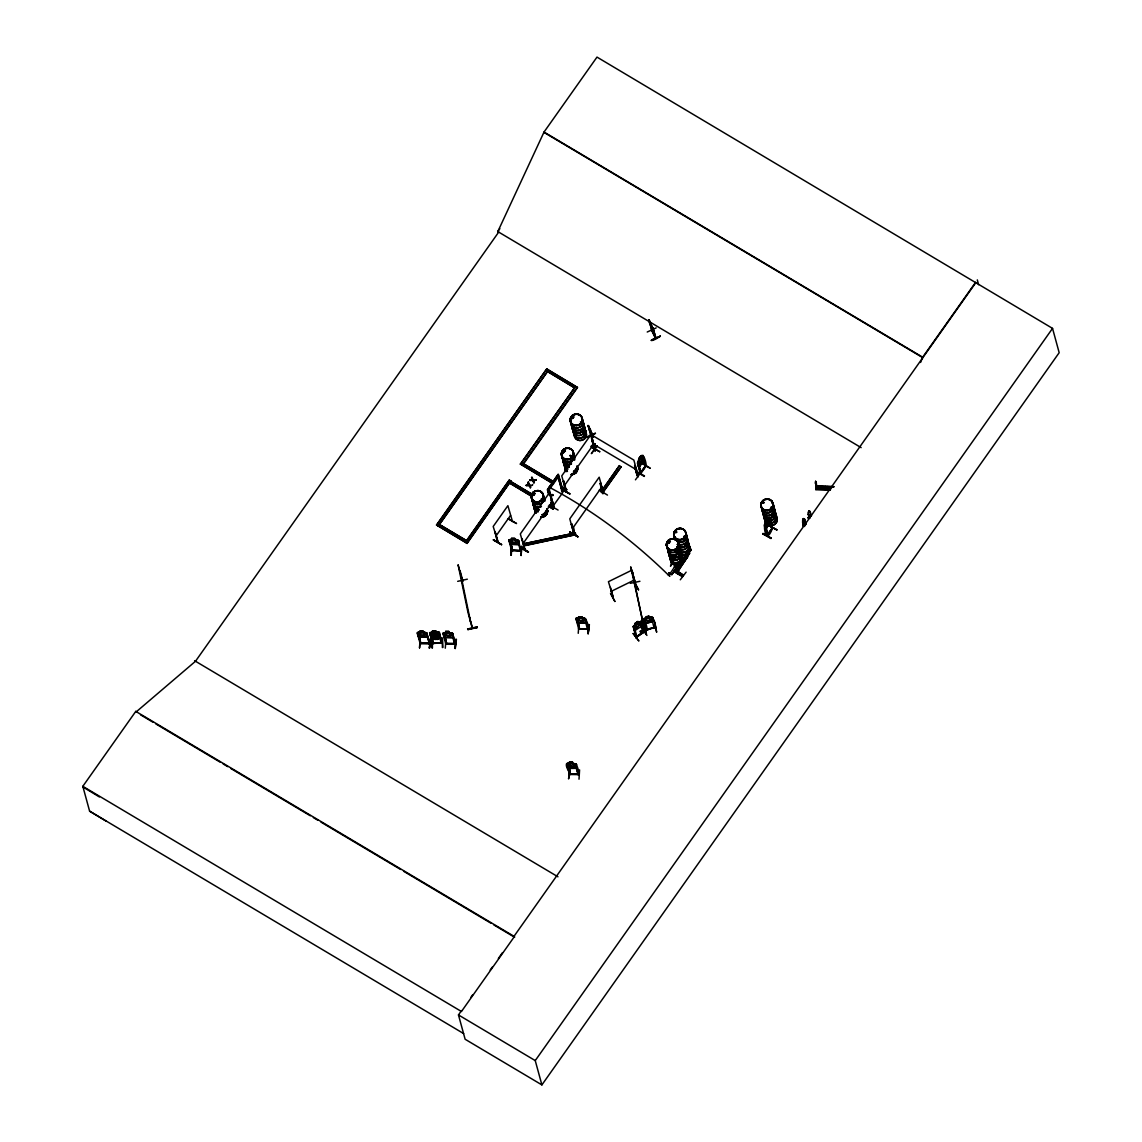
<?xml version="1.0" encoding="UTF-8"?>
<svg xmlns="http://www.w3.org/2000/svg" width="1142" height="1142" viewBox="0 0 1142 1142"><rect width="100%" height="100%" fill="white"/><g stroke="black" fill="none" stroke-linecap="round" stroke-linejoin="round"><path stroke-width="1.5" d="M462.853 580.65L462.239 579.936M462.581 579.865L462.796 580.736M472.003 627.372C474.116 631.34 468.948 617.665 469.762 617.465M472.631 627.957L471.917 627.015M642.346 619.549L645.201 630.17L644.945 628.842M815.574 482.11L815.574 482.923M815.888 487.12L815.873 488.119M816.002 487.077L831.933 487.548M829.991 489.947L815.816 489.604L815.902 488.548L830.063 488.976M677.206 566.746L678.933 574.055L677.506 566.104L688.783 550.601L689.568 553.513M678.933 568.616L678.848 569.929L689.625 553.442M650.026 323.543L652.596 328.753L649.284 320.36L652.353 330.909L651.497 329.781M651.968 330.795L655.465 338.218M804.039 523.707L804.482 523.921M809.335 516.056L809.307 515.37C808.936 516.755 810.306 516.341 809.492 515.927M815.959 486.92L816.816 487.02M418.286 633.767L417.43 633.425L420.941 643.574L418.315 633.453M419.428 637.122L418.001 635.794L419.428 637.122L426.98 637.25L419.428 637.022M419.885 631.169L423.111 631.155L425.067 632.839L425.68 635.066L421.327 635.894L419.457 634.881L418.843 632.654L420.342 632.297L419.899 631.069L423.111 631.155L423.339 632.497L426.765 632.982L429.763 643.745L419.985 643.517L421.07 643.174M419.614 647.885L420.27 638.506L419.471 647.857M420.156 643.517L420.77 642.76M425.623 632.525L418.143 632.297L420.342 632.397M426.137 633.682L427.022 633.71L426.137 633.682L429.549 643.845L426.68 632.882M426.765 632.982L425.595 632.454M427.65 636.18L426.894 637.307M428.678 643.717L429.692 643.074M430.648 638.992L429.421 648.185L430.677 639.02M429.421 648.185L430.149 638.821M448.877 631.497L445.651 631.497L448.877 631.497L449.206 632.796L452.546 633.21L455.501 644.131L445.751 643.845L442.882 633.025L445.98 632.697M443.767 636.237L445.252 637.422L452.746 637.579L453.303 636.408M444.052 634.11L443.182 633.753L446.708 643.917L444.067 633.781M445.194 637.464L452.746 637.679L453.417 636.422M445.994 639.02L445.28 648.199M446.508 643.574L446.708 643.831M449.206 632.796L450.833 633.182L451.433 635.409L450.091 636.322L445.223 635.223L444.609 632.996L446.108 632.639M451.404 632.754L443.895 632.639M451.904 634.024L452.789 634.038L451.904 634.024L454.63 644.159L454.359 643.389M454.644 644.117L454.502 643.36M455.13 648.313L455.829 639.135L455.315 648.499M455.187 648.513L456.429 639.363M514.771 538.453L511.545 538.467L514.771 538.453L515.085 539.752L518.425 540.18C521.294 554.555 524.763 550.587 511.716 550.772L508.775 539.88L511.873 539.566L510.503 539.952L511.102 542.193L515.984 543.278L517.326 542.364L516.712 540.137L514.657 538.596M509.646 543.207L511.145 544.391M509.932 541.065L509.075 540.723L512.701 550.801L511.53 550.087M510.76 555.155L511.473 545.976M511.83 545.99L511.273 555.198M517.797 540.98L518.682 541.008L517.797 540.98L520.524 551.115M519.31 543.378L518.539 544.606C521.708 539.367 513.714 538.581 509.789 539.595M520.524 551.072L520.466 550.258M521.066 555.483L521.751 546.104L521.152 555.455M578.637 628.343L579.636 629.114L576.11 619.035L576.995 619.064L579.708 629.156L578.837 629.185L575.811 618.207L584.319 618.036L582.02 618.107L581.706 616.808M566.632 763.741L567.702 763.299L566.632 763.741C564.605 766.553 572.784 777.102 569.401 773.848M578.109 622.747L576.696 621.419L578.18 622.704L585.66 622.961L586.331 621.805M581.806 616.78L578.58 616.78L581.792 616.88L582.12 618.079L583.748 618.464L584.361 620.691L583.02 621.605L578.152 620.506L577.538 618.279L579.037 617.922M567.503 766.953L569.002 768.138M567.817 764.512L566.903 764.797L567.817 764.512L570.557 774.547M578.223 633.31L578.951 624.132M572.627 762.214L569.401 762.228L572.613 762.314L572.841 763.555L574.569 763.898L575.183 766.125L573.841 767.039L568.959 765.939L568.359 763.712L569.858 763.356M569.772 769.565L568.588 778.93L569.73 769.737M569.73 763.413L569.401 762.114M569.701 774.105L566.632 763.641M584.832 619.292L585.718 619.321L584.832 619.292L587.559 629.442C590.628 630.712 586.174 617.679 584.29 618.079M585.66 622.961L578.123 622.647M575.625 765.054L576.539 764.769L575.625 765.054C578.708 780.757 581.278 776.018 576.182 763.941M576.496 768.309C556.968 768.951 581.364 766.539 576.396 768.366M587.559 629.442L587.502 628.571L588.144 629.114M587.559 629.399L588.473 629.056M589.343 624.617L588.116 633.796L589.358 624.645M579.579 769.865L579.008 779.215M830.063 489.033L815.688 488.847L830.034 489.361M833.76 486.749L815.916 486.021L833.788 486.606M815.802 488.947L815.93 485.793M817.229 486.492L817.072 488.533L815.488 483.252L816.93 488.533L816.202 482.052M817.729 485.835L817.486 488.904M828.707 489.647L828.949 486.592M830.748 486.649L830.505 489.704L815.716 488.605M803.54 523.693L803.511 524.578M635.966 637.222L644.117 631.555M636.194 637.079L643.06 632.026M636.765 636.251L637.022 636.979L634.124 626.944C634.41 637.207 639.663 646.543 633.139 626.644L640.976 621.219L644.102 632.111L636.365 637.393M643.931 631.312L643.317 632.525L640.548 622.49L641.276 621.99L644.216 631.911M644.031 631.654L636.294 637.079M594.454 450.176L595.282 450.605L591.999 440.741L592.769 440.198L591.999 440.741M594.597 450.548L594.539 449.505L595.553 450.333L594.939 450.719L590.457 434.274L633.853 460.083L638.107 475.586M595.553 450.391L588.901 426.48M595.339 449.563L594.982 450.619M634.724 465.565C635.48 472.374 641.319 487.163 635.28 466.264L634.724 465.565L635.28 466.264M638.121 475.415L637.022 475.158L638.121 475.672M815.616 481.581L815.459 483.123M638.421 466.25L639.449 466.621L643.631 460.569L643.76 458.527M765.012 528.361L766.039 528.717L770.222 522.665L770.35 520.624M553.627 507.419L553.456 508.732L554.084 507.947L549.73 492.316L520.324 533.928L524.706 549.502M566.032 491.131L563.577 480.939L566.175 491.503M640.89 472.36C642.775 475.486 636.665 461.682 638.549 463.238M645.715 466.678L642.632 456.814C649.912 485.093 644.63 438.1 637.536 463.038L640.662 473.759L646.144 465.965M767.453 535.741L764.198 525.077L769.48 517.426L772.377 527.932M767.795 534.684C762.485 506.22 763.341 553.427 772.649 527.718M802.683 519.838L802.598 522.679M808.079 514.343L809.007 510.874M807.965 514.271L809.649 517.811L810.849 516.056L810.163 511.316M528.432 551.957L520.238 547.246M562.82 490.318L569.915 493.929L561.75 489.147M577.881 536.669L569.715 531.887L577.866 536.726M577.895 536.897L569.73 532.115M636.38 471.318L644.516 475.928M676.878 567.103L677.948 567.174L677.163 567.945M762.728 533.814L771.107 538.039M770.921 538.539L762.728 533.785M682.573 576.296L674.422 571.243M512.472 521.451L507.89 505.692L493.187 526.491L497.941 541.679M497.998 542.007L495.328 532.215M678.205 573.427L679.49 573.412M541.094 499.254L541.765 498.54L541.936 499.382M562.692 451.618L563.962 450.79M571.842 417.33L572.456 418.186M573.398 417.886L572.984 416.887L571.714 417.158M571.871 456.786L571.714 455.915M571.914 456.158L571.371 456.843L572.213 456.443M580.436 421.912L580.935 422.055M582.977 429.706L582.977 430.42M668.056 542.022L669.012 542.835L668.741 541.579M669.583 542.093L669.355 542.978M675.222 531.644L675.764 532.772M675.407 531.63L676.335 532.358M676.549 531.373L675.55 532.186M677.192 547.361L676.935 546.618M684.558 536.783L683.658 536.426M683.773 536.554L684.586 536.455M764.155 502.409L762.799 501.838L762.356 503.037M771.478 507.833L771.007 507.048L771.692 507.648M826.608 488.49L825.58 488.048L826.365 487.277M826.994 488.162L826.337 487.206M815.502 481.382L816.016 482.095L815.645 481.21M678.02 566.689L676.435 567.503L677.449 567.888M679.433 569.173L678.062 565.975L679.062 568.959M552.171 494.415L551.629 495.157M553.185 495.228L552.971 495.414M641.347 626.273L641.847 624.431L641.419 626.259L635.152 630.47L633.981 629.984M809.849 516.284L809.221 516.17M644.488 629.014L644.63 629.727M691.124 550.001L683.844 560.308L684.815 556.539L688.183 551.757L690.796 548.817L691.138 550.101M815.816 489.604L815.902 488.533M803.411 518.739L802.755 522.779M802.997 522.679C804.054 528.903 806.423 522.022 804.839 519.753M805.41 523.764L804.625 518.953M810.849 516.056L810.278 512.059M644.302 619.706L643.488 620.206L644.302 619.706C649.869 632.026 645.544 634.424 643.103 619.092L651.482 616.823C658.263 623.004 654.908 638.364 652.011 618.036L652.953 618.15L652.011 618.036M655.594 627.558L645.958 629.599M612.84 597.666L613.225 597.123M635.837 585.974L632.011 570.115L608.429 581.692L613.254 597.437M562.164 491.717L562.963 490.946L558.124 474.373L547.346 489.618L548.688 494.529M804.839 522.893L802.783 525.877L803.426 524.949M804.696 522.95L806.095 523.407L804.453 522.736M808.222 518.183L810.149 515.256M501.609 544.691L493.344 540.066M524.235 548.931L525.077 548.517M525.006 548.545L524.264 549.473L525.149 548.774M553.213 508.447L553.97 507.262L549.488 504.593M566.461 490.603L565.975 491.174M574.554 533.414C573.213 535.527 575.725 528.446 572.042 525.434M603.019 492.288L602.919 493.644L603.547 492.844L602.533 493.116L603.19 492.687L600.521 482.952L602.633 493.472M603.39 492.53L599.193 477.213L569.787 518.839L574.069 534.556L571.614 523.864L574.283 533.6M645.444 466.536L640.277 473.231L645.687 465.479M640.348 473.502L637.536 463.038L641.047 457.985M646.072 466.036L645.173 466.15M767.824 535.113L764.869 525.177M772.049 528.646L772.335 527.504M772.278 527.59L771.806 528.646L772.72 528.018M771.878 528.603L769.722 518.211L772.677 528.146M772.549 527.861L767.024 535.612M802.869 519.681L803.254 518.953M808.408 511.744L808.208 512.53M653.381 620.263L652.739 621.619L653.51 620.334L652.51 617.08M106.006 821.055L89.604 811.148L82.824 786.324L135.77 711.38L135.955 712.094L195.51 661.247L498.697 232.097L497.812 231.569L544.035 132.044L596.995 57.1L1052.539 328.382L1059.176 352.692L541.893 1084.9L465.122 1039.249L458.47 1014.938L461.539 1010.584M920.566 362.471L922.679 357.218L544.035 132.044M651.525 329.981L655.651 338.346L652.753 327.825M602.562 492.901L603.119 493.53L600.035 483.666M572.37 416.987L572.142 417.972M532.971 493.787L533.814 494.672M563.092 451.49L564.091 451.276M564.105 451.818L563.991 451.004M564.134 451.947L563.42 452.046M675.179 531.672L676.15 531.03M520.238 547.018L528.489 551.957L520.309 547.161M528.189 552.357L520.038 547.546M636.137 471.675L644.316 476.442M808.251 518.154C807.679 515.627 811.22 520.538 808.222 517.454M430.263 634.881L431.019 633.582L438.499 633.196L439.927 634.438M674.165 571.856L682.345 576.639M674.394 571.528L682.531 576.125M433.575 643.517L430.834 633.425L429.949 633.781L430.834 633.425M442.04 642.832L439.213 632.24M681.603 560.993C684.272 551.386 681.274 569.829 681.588 560.879M646.272 629.956L646.872 629.085M654.58 627.401L654.751 627.643M646.158 629.927L655.551 627.201M455.301 643.76L445.922 643.86M521.109 550.787L511.602 550.03M570.429 774.247L570.358 773.848M579.065 774.533L578.28 774.519M508.247 518.953L516.555 523.55L508.404 518.739M497.398 542.036L495.043 532.058M638.878 458.841C640.876 454.259 640.248 458.37 641.932 456.7L641.918 461.182L639.106 463.923L638.878 458.841L640.705 456.443M641.033 457.642L642.975 455.373L643.703 458.599M639.991 462.624L641.661 460.226M643.631 460.569L639.449 466.621M767.253 518.368C762.471 526.933 769.394 509.932 768.837 524.478M765.968 522.151L764.655 523.821M767.624 519.753L768.794 517.811M765.982 522.508L767.638 520.095M766.596 524.735L768.252 522.322M766.039 528.717L770.222 522.665M802.783 525.149L804.396 526.448L802.783 525.149L804.525 526.162L806.052 523.95M808.879 516.255L809.435 515.456M809.721 518.325L808.365 517.255M522.436 539.124L521.651 539.666M554.056 507.862L553.513 508.647L551.058 498.055L553.684 507.348M563.862 481.11L563.092 481.653M595.367 450.662L592.07 440.184M549.83 505.392L558.081 510.046M591.57 446.922L599.736 451.704M596.852 445.808L591.356 453.645L597.28 446.079M595.11 449.32L594.482 450.062L595.41 450.248M599.707 451.732L591.328 447.221M571.899 524.035L571.128 524.578M600.321 483.837L600.521 482.952M603.404 492.63L602.933 493.201M607.473 495.086L599.25 490.089M645.673 466.65L643.403 456.272M635.452 479.826L645.73 465.836M650.069 468.234L641.875 463.195L650.083 468.12M772.22 528.432L770.008 518.382M768.566 525.406L776.96 529.902L768.48 525.306M771.764 528.475L766.882 535.341M776.931 529.917L768.438 525.349M674.322 566.732L675.907 564.933L674.708 567.417M670.026 573.727L675.907 564.933M674.479 567.146L675.679 564.805M677.477 566.475L671.582 574.654L677.577 566.875L677.377 567.945M671.924 574.697L677.02 566.546L678.89 573.941M677.634 566.446L686.856 553.499L677.963 566.675M678.848 569.887L687.741 556.739L678.391 569.373L678.905 569.929L678.434 565.547M680.289 579.779L686.114 572.156M499.868 228.657L497.741 231.669L498.626 232.197M467.092 543.421L465.422 542.179L467.092 543.421L510.902 480.982L509.318 480.04L465.308 542.336L436.515 524.963L546.775 368.895L577.538 387.495L523.436 464.095M436.601 525.263L546.775 368.895M439.213 524.763L547.432 371.593M465.308 542.336L466.307 540.523L439.17 524.392L466.307 540.523M522.308 465.165L520.367 464.009L575.597 386.339L546.861 369.209M520.466 464.38L574.569 387.795L547.289 371.35L574.497 387.795M465.508 542.479L509.318 480.04M467.007 543.121L510.902 480.982M577.438 387.124L522.137 465.094L552.143 483.194M526.034 485.293L528.903 484.679L526.091 485.493L529.174 485.507L526.091 485.493M528.318 482.052L527.961 482.838L528.318 482.052C531.444 489.818 533.828 482.195 532.158 485.264M529.66 480.439L532.486 479.626L529.66 480.439L532.757 480.439L533.956 482.995M531.901 476.985L533.186 479.768L536.226 479.783L533.186 479.768M495.842 536.226L510.545 515.413M535.726 480.211C530.902 479.512 535.427 481.667 536.169 479.583M530.388 488.048L529.117 485.293M548.603 493.116L547.703 489.832L558.124 474.373M558.367 474.872L547.86 489.732L549.202 494.614M591.156 434.288L561.75 475.9L566.132 491.488M522.979 543.649L552.385 502.037M564.419 485.635L593.811 444.01M553.97 507.505L552.985 509.089L553.97 507.262M560.622 485.821L566.603 489.376L565.533 490.903L561.05 488.234M566.603 489.376L565.618 491.203L562.621 489.418M572.456 528.56L601.848 486.935M601.02 491.645L619.407 465.636L621.062 466.878L602.69 492.887L601.106 491.945L602.605 492.587L621.062 466.878M604.175 487.62L619.407 465.636M922.679 357.218L975.639 282.274M470.747 997.551L472.788 994.653M490.189 970.043L492.231 967.146M498.369 958.452L502.466 952.656M513.714 936.726L975.753 282.731M135.77 711.38L514.414 936.554L461.454 1011.498L82.824 786.324M541.893 1084.9L535.241 1060.59L1052.539 328.382M550.715 497.055L548.56 489.176L557.824 476.257L562.849 492.473L553.585 505.378L552.885 504.95M553.585 505.378L549.273 489.604L558.524 476.685M633.91 625.645L633.039 626.687M595.268 443.753L592.127 445.194M462.867 581.121L460.04 570.586M432.418 642.846L433.303 642.76M441.183 642.561L432.418 643.16M433.475 643.503L433.403 642.803M441.155 642.461L442.04 642.375M441.255 642.461L441.454 643.217L438.685 633.082L439.57 633.039L438.685 633.082M441.454 643.174L442.24 642.775L432.718 643.089M636.237 585.375L636.123 586.303L633.382 576.51M524.663 548.717L522.151 538.967M638.264 463.067L640.99 472.717M573.227 418.029L571.828 418.158M532.7 494.657L533.3 493.758M534.27 494.643L533.485 495.128L532.857 494.101M558.267 477.727L558.21 477.684M561.621 490.303L561.45 490.146M667.942 541.865L668.541 541.479M676.464 532.329L676.264 531.201M668.256 541.751L669.069 541.679M676.792 532.315L675.564 532.586M669.44 542.721L667.913 542.678M763.941 503.008L762.685 503.365L762.885 501.952M803.297 518.668L804.211 519.353L803.454 518.497M635.666 624.417L634.452 625.73L635.066 627.972L636.651 628.014L640.177 624.431L639.563 622.204L638.135 622.718M428.735 643.017L420.998 642.917M445.651 643.132L446.636 643.16L445.965 643.389M455.387 644.117L452.432 633.225L451.347 632.896M588.316 629.399L578.551 628.728L587.316 628.771M569.501 774.205L579.194 774.404M633.153 633.539L638.892 641.005L633.196 633.496M553.213 494.943L552.642 495.728M767.538 519.696L768.537 518.811L768.509 523.293L765.697 526.019L765.097 523.793L765.897 522.194M435.602 636.037L437.243 634.809M808.893 510.802L809.649 511.659M635.637 624.517L635.237 623.247L637.878 621.419L638.192 622.804L641.033 621.305L641.761 624.488M635.309 623.332L637.95 621.505M633.582 627.7L634.124 626.944M641.476 622.247L640.548 622.49M641.304 627.914L646.943 635.437M643.132 619.192L644.188 618.55M533.971 495.028L534.342 493.815L533.257 493.658M676.892 547.146L677.063 547.389M610.442 587.402L613.254 597.509M614.896 601.534L610.513 593.24L614.839 601.32M638.564 589.914L634.195 581.635L638.506 589.715M646.272 617.993L644.802 618.736L645.416 620.977L650.212 620.948L651.525 619.649L650.926 617.408L649.227 617.351M611.084 591.413L634.667 579.851M429.649 632.639L432.718 643.603L429.649 632.639L438.171 631.94M429.649 632.739L432.875 632.211L432.433 630.884L435.644 630.741L435.973 632.04L437.6 632.311L438.214 634.538L433.86 635.709L431.976 634.824L431.362 632.582L432.875 632.111M439.727 637.993L440.812 637.65M439.727 638.092L440.812 637.55M648.699 319.874L649.612 323.157M649.57 323.072L653.538 331.38M651.24 324.828L650.712 323.329M652.582 327.797L655.679 337.418M652.696 327.94L649.013 320.302M647.228 332.022L656.179 327.897M660.219 336.005C653.424 342.043 644.031 341.943 660.333 336.305M651.325 340.33L660.304 336.248M588.929 428.707L588.101 425.366L590.899 435.901M588.415 425.795L593.141 437.329M590.029 428.878C592.298 433.646 586.446 421.926 589.286 427.807M591.884 433.346L592.841 436.601M586.36 437.229L595.325 433.118M586.531 437.572L595.482 433.446M590.871 446.336L595.31 444.209M643.517 632.454L643.274 632.197M655.522 627.957L654.666 627.343M644.959 625.331L646.415 634.381L645.102 625.331M418.2 632.24L417.115 632.682L420.156 643.56M442.111 642.775L432.718 643.56M512.087 520.923L512.144 521.494M467.335 579.18L457.685 581.335M630.256 583.319L639.92 581.278M477.213 626.844L467.578 629.014L477.37 627.543L467.72 629.627L477.27 627.044M640.319 631.783L649.812 629.014L640.319 631.754M524.221 545.847L575.711 534.656L524.149 545.533L523.778 543.792L575.354 532.929M573.627 533.3L523.778 543.792M648.927 616.266L644.131 618.521M646.158 617.979L645.83 616.78L648.999 616.095L649.256 617.451L651.497 616.923M645.416 623.361L652.839 621.648L645.416 623.361L644.002 622.404M647 629.156L654.494 627.529M656.55 631.969L654.88 623.175M432.333 638.749L432.004 647.971L432.475 638.778M588.144 629.056L578.751 628.785M578.323 774.019L578.38 774.833M578.965 774.49L569.473 774.519M636.108 586.26L630.669 566.846L644.73 630.084M562.749 451.575L563.82 452.517L564.505 451.418M435.559 636.165L432.418 635.052L434.916 636.394L433.275 637.85L435.63 636.622L438.671 637.607L436.244 636.322M656.679 632.126L654.709 623.032M431.019 633.682L438.499 633.296M432.276 638.464L438.028 639.42L437.586 638.078L439.784 638.021L431.134 638.092M434.902 639.42L437.914 639.277L437.586 638.192L439.085 637.707L438.471 635.48L433.589 634.738L432.233 635.766L432.847 637.993L434.474 638.364M432.547 631.012L435.559 630.884M438.143 631.983L435.887 632.083L435.659 630.841M442.896 647.471L442.254 638.135M529.602 480.225L532.7 480.24L533.914 482.78M667.913 574.583L669.74 576.025L667.913 574.583A274.137 138.724 40.8 0 0 549.088 487.149M833.76 487.006L817.8 486.72L831.961 487.149M815.816 489.347L829.991 489.761M512.658 550.23L520.281 550.444M576.824 617.922L579.023 618.022L578.594 616.68M454.573 643.289L455.458 643.417L446.765 643.26M429.692 643.431L419.956 643.46M572.841 763.555C583.947 764.398 561.65 762.785 569.844 763.456L569.53 762.171M578.138 774.205L570.586 774.233M566.446 490.518L564.005 482.509M442.439 638.307L442.368 647.514M588.901 624.588L588.187 633.767M651.839 329.724L655.993 338.16L652.896 327.654M635.166 581.963L635.452 583.205M635.266 582.306L635.123 583.291M638.478 466.164L639.477 466.507M438.143 631.883L439.313 632.225M472.217 628.043L467.977 612.426L458.085 564.748L462.553 581.292M511.63 550.815L512.601 550.787L509.96 540.751M810.035 514.842L811.534 515.713M809.892 515.042L811.391 515.913M808.936 516.883L808.75 516.17M806.209 523.821L804.539 523.079L802.926 524.949M762.984 533.385L771.207 538.168M591.884 440.455L592.612 440.883M563.02 489.804L569.915 493.929M675.35 570.158L683.544 574.954M675.022 570.372L683.23 575.397L675.079 570.572M544.163 132.501L922.807 357.674M497.812 231.569L861.154 447.635M593.112 443.995L636.508 469.805M553.142 481.367L523.207 463.566L553.228 481.667M560.708 486.121L566.689 489.69M520.367 464.009L553.556 483.78M509.403 480.354L510.988 481.296M533.014 494.8L510.574 481.453L532.871 494.772M549.573 504.892L554.056 507.562M531.944 496.313L509.503 482.966L532.029 496.627M548.417 506.106L552.899 508.775M548.488 506.42L552.985 509.089M436.515 524.963L465.237 542.036M194.611 660.718L557.967 876.799M140.552 714.821L152.785 722.101M155.84 723.914L220.078 762.114M223.133 763.927L227.729 766.653M230.784 768.48L310.31 815.773M313.365 817.586L317.961 820.313M321.016 822.14L400.542 869.433M403.597 871.246L490.774 923.093M493.829 924.906L514.599 937.254L514.414 936.554M458.47 1014.938L535.241 1060.59M89.604 811.148L463.652 1033.581M83.009 787.038L99.397 796.945M668.198 543.078L667.827 542.264M511.145 544.291L508.889 539.909M637.207 475.6L634.538 465.836M633.853 625.63L635.737 624.503L635.337 623.232M649.413 321.316L649.969 322.258M650.683 324.899L651.925 327.411L651.325 325.17M589.386 428.207L591.242 432.961M590 430.448L591.913 434.303L590.528 430.32M592.855 436.915L588.986 428.578L589.643 430.677M590.842 435.53L591.128 436.101M533.343 480.182L534.385 482.395M529.774 485.25L530.802 487.463M531.487 477.57L532.543 479.826M527.904 482.638L528.96 484.893M589.329 429.092L590.257 431.405M977.309 279.904L978.623 284.715M827.35 486.535L827.093 489.518M825.552 486.492L825.295 489.461M766.967 519.125L765.897 520.681M765.54 520.909L767.181 526.89M649.284 320.36L651.497 328.468M648.799 319.831L651.996 330.966M690.496 549.559L690.096 551.129L689.896 550.415M686.299 553.499L687.298 557.096M677.249 566.332L677.52 567.103M676.978 567.745L678.262 573.684M640.605 456.4L642.247 462.382M640.362 457.028L639.306 458.57M638.949 458.798L640.591 464.78M648.428 616.48L646.529 616.894M646.072 629.156L646.272 629.999M592.198 433.203L593.455 437.186M588.587 425.909L590.814 434.017M640.162 631.083L649.798 628.957M637.422 622.019L635.837 623.118M548.445 370.136L438.185 526.205M558.481 474.572L562.963 490.946M562.178 492.059L557.881 476.086L548.56 489.29L550.73 497.241M585.361 618.507L588.244 629.456M551.6 500.41C554.441 503.394 551.657 509.204 550.929 502.723M551.001 500.324L553.171 508.561M551.429 502.751L552.171 506.206L551.286 502.937M581.221 616.994L579.294 616.937M514.185 538.681L512.258 538.624M575.654 764.74L578.38 774.876M511.545 538.367L511.987 539.709M572.042 762.442L570.115 762.385M448.777 631.526L449.106 632.825M448.306 631.712L446.365 631.654M445.666 631.398L446.094 632.739M438.685 633.41L441.354 643.132M435.073 631.012L433.132 631.098M437.315 639.206L435.387 639.292M422.54 631.383L420.613 631.326M635.009 583.219L634.766 582.234M633.339 576.567L643.231 624.246M575.268 532.615L575.711 534.656M460.74 574.483L470.647 622.162M440.198 635.523L439.442 636.722L431.962 637.093L430.52 635.851L432.019 637.05L439.527 636.765M432.418 638.564L432.404 647.928M569.059 467.149A6.167 5.71 -15.3 0 1 563.705 459.755M569.944 455.687A6.167 5.71 -15.3 0 1 572.956 456.543M572.899 456.472A6.138 5.667 -15.3 0 0 569.915 455.615A6.167 5.71 -15.3 0 1 572.899 456.343M569.002 466.85A6.124 5.653 -15.3 0 1 563.677 459.512A6.167 5.71 -15.3 0 0 569.016 466.95A6.138 5.667 -15.3 0 1 563.705 459.669M569.872 455.472A6.124 5.653 -15.3 0 1 572.856 456.329M572.627 452.018A6.153 5.681 -15.3 0 1 569.929 461.282A6.153 5.681 -15.3 0 1 561.907 455.758M562.935 452.917A6.153 5.681 -15.3 0 1 565.333 450.89M572.784 452.246A6.252 5.767 -15.3 0 1 569.258 461.882A6.252 5.767 -15.3 0 1 562.207 454.545M562.935 453.16A6.252 5.767 -15.3 0 1 565.376 451.104M572.756 452.475A6.153 5.681 -15.3 0 1 569.287 461.939A6.153 5.681 -15.3 0 1 562.349 454.73M574.854 458.798A6.167 5.696 -15.3 0 1 574.526 460.269M571.414 463.666A6.167 5.696 -15.3 0 1 562.621 458.427M574.255 455.915A6.167 5.696 -15.3 0 1 574.754 457.314M570.015 464.623A6.153 5.681 -15.3 0 1 562.763 458.884M573.484 455.158A6.153 5.681 -15.3 0 1 574.869 457.756M571.5 463.895A6.252 5.767 -15.3 0 1 562.578 458.584M573.484 454.802A6.252 5.767 -15.3 0 1 574.883 457.442M566.689 468.805A6.252 5.767 -15.3 0 1 564.305 462.196M576.938 466.45A6.153 5.681 -15.3 0 1 573.498 471.303M567.403 471.118A6.153 5.681 -15.3 0 1 564.733 466.079M577.053 466.892A6.153 5.681 -15.3 0 1 573.627 471.746M565.447 469.419A6.153 5.681 -15.3 0 1 564.847 466.536M577.038 466.107A6.153 5.681 -15.3 0 1 571.086 474.515M577.11 466.735A6.252 5.767 -15.3 0 1 573.627 471.675M567.417 471.489A6.252 5.767 -15.3 0 1 564.705 466.379M568.088 469.048A6.153 5.681 -15.3 0 1 563.991 463.395M577.524 467.506A6.138 5.667 -15.3 0 1 571.086 474.515M772.335 503.422A6.167 5.696 -15.3 0 1 769.622 512.701A6.167 5.696 -15.3 0 1 761.586 507.162M772.948 505.663A6.167 5.696 -15.3 0 1 770.236 514.942A6.167 5.696 -15.3 0 1 762.185 509.403M773.676 508.361A6.167 5.696 -15.3 0 1 770.208 517.854A6.167 5.696 -15.3 0 1 763.256 510.631M773.976 507.134A6.252 5.767 -15.3 0 1 769.565 515.527A6.252 5.767 -15.3 0 1 762.185 509.689M761.414 506.877A6.252 5.767 -15.3 0 0 769.58 512.487A6.252 5.767 -15.3 0 0 772.32 503.08A6.167 5.696 -15.3 0 1 769.508 512.258A6.167 5.696 -15.3 0 1 761.457 506.72M773.948 507.319A6.167 5.696 -15.3 0 1 770.365 515.385A6.167 5.696 -15.3 0 1 762.413 511.345M773.619 508.233A6.138 5.667 -15.3 0 1 770.151 517.683A6.138 5.667 -15.3 0 1 763.241 510.488M773.234 509.903A6.252 5.767 -15.3 0 1 770.921 520.495M766.253 519.781A6.252 5.767 -15.3 0 1 763.541 514.657M773.22 510.131A6.167 5.696 -15.3 0 1 770.95 520.566M766.353 519.867A6.167 5.696 -15.3 0 1 763.67 514.814M775.147 513.415A6.252 5.767 -15.3 0 1 768.409 522.95M765.74 521.366A6.252 5.767 -15.3 0 1 764.569 515.713M775.033 513.315A6.167 5.696 -15.3 0 1 768.395 522.708M765.768 521.152A6.167 5.696 -15.3 0 1 764.612 515.57M775.161 513.757A6.167 5.696 -15.3 0 1 768.509 523.164M765.882 521.594A6.167 5.696 -15.3 0 1 764.726 516.027M775.775 516.013A6.167 5.696 -15.3 0 1 767.695 524.792A6.138 5.667 -15.3 0 0 775.746 516.027M775.175 511.844A6.167 5.696 -15.3 0 1 770.821 520.124M766.225 519.41A6.167 5.696 -15.3 0 1 763.555 514.371M677.349 544.52A6.252 5.767 -15.3 0 1 676.578 554.569A6.252 5.767 -15.3 0 1 667.656 549.273M679.333 546.59A6.167 5.696 -15.3 0 1 674.979 554.869A6.167 5.696 -15.3 0 1 667.699 549.116M677.249 544.42A6.167 5.696 -15.3 0 1 678.448 545.376M677.72 542.693A6.167 5.696 -15.3 0 1 674.237 552.186A6.167 5.696 -15.3 0 1 667.285 544.948M667.999 543.592A6.167 5.696 -15.3 0 1 670.411 541.565M677.834 543.135A6.167 5.696 -15.3 0 1 674.365 552.642A6.167 5.696 -15.3 0 1 667.413 545.405M678.576 545.819A6.167 5.696 -15.3 0 1 675.093 555.326A6.167 5.696 -15.3 0 1 668.141 548.089M679.19 548.06A6.167 5.696 -15.3 0 1 675.707 557.553A6.167 5.696 -15.3 0 1 668.769 550.358A6.167 5.696 -15.3 0 0 675.707 557.553A6.167 5.696 -15.3 0 0 679.19 548.103A6.138 5.667 -15.3 0 1 675.707 557.567A6.138 5.667 -15.3 0 1 668.784 550.358M681.546 554.684A6.167 5.696 -15.3 0 1 677.192 562.963A6.167 5.696 -15.3 0 1 669.911 557.21M679.476 552.528A6.167 5.696 -15.3 0 1 680.661 553.47M679.933 550.787A6.167 5.696 -15.3 0 1 676.449 560.279A6.167 5.696 -15.3 0 1 669.497 553.056M681.431 554.241A6.167 5.696 -15.3 0 1 677.063 562.521A6.167 5.696 -15.3 0 1 669.797 556.768M682.431 561.293A6.167 5.696 -15.3 0 1 674.637 565.119A6.167 5.696 -15.3 0 1 670.854 557.981M681.546 554.355A6.252 5.767 -15.3 0 1 677.12 562.749A6.252 5.767 -15.3 0 1 669.754 556.911M679.918 550.444A6.252 5.767 -15.3 0 1 676.392 560.065A6.252 5.767 -15.3 0 1 669.34 552.742M679.804 550.344A6.167 5.696 -15.3 0 1 676.335 559.837A6.167 5.696 -15.3 0 1 669.383 552.6M680.118 549.545A6.138 5.667 -15.3 0 1 675.779 557.796A6.138 5.667 -15.3 0 1 668.527 552.057M681.66 562.492A6.138 5.667 -15.3 0 1 670.839 557.838M678.476 546.433A6.138 5.667 -15.3 0 0 686.956 544.591A6.138 5.667 -15.3 0 0 685.328 536.74A6.167 5.696 -15.3 0 1 686.984 544.591A6.167 5.696 -15.3 0 1 678.462 546.447A6.153 5.681 -15.3 0 0 686.927 544.448A6.153 5.681 -15.3 0 0 685.3 536.583M685.8 534.97A6.167 5.696 -15.3 0 1 677.734 543.763M675.15 540.195A6.167 5.696 -15.3 0 1 675.379 537.24M686.071 533.956A6.167 5.696 -15.3 0 1 678.548 542.136M675.036 539.367A6.167 5.696 -15.3 0 1 674.537 537.968M685.928 535.412A6.167 5.696 -15.3 0 1 677.848 544.206M675.179 539.152A6.167 5.696 -15.3 0 1 675.493 537.682M674.879 539.11A6.252 5.767 -15.3 0 1 674.28 536.183M685.942 533.5A6.167 5.696 -15.3 0 1 681.588 541.779A6.167 5.696 -15.3 0 1 674.322 536.026M674.922 539.238A6.252 5.767 -15.3 0 1 674.308 536.312M685.286 536.597A6.138 5.667 -15.3 0 1 686.913 544.448A6.138 5.667 -15.3 0 1 678.434 546.29M685.386 536.826A6.167 5.71 -15.3 0 1 687.013 544.72A6.167 5.71 -15.3 0 1 678.491 546.575M687.156 539.938A6.167 5.696 -15.3 0 1 680.518 549.331M688.041 542.85A6.252 5.767 -15.3 0 1 679.847 551.772M687.898 542.621A6.167 5.696 -15.3 0 1 679.818 551.4M688.169 541.593A6.167 5.696 -15.3 0 1 680.646 549.787M688.012 543.064A6.167 5.696 -15.3 0 1 679.947 551.857M690.039 549.259A6.138 5.667 -15.3 0 0 689.454 546.39A6.153 5.681 -15.3 0 1 689.026 552.1A6.138 5.667 -15.3 0 0 689.725 550.73M690.082 549.416A6.138 5.667 -15.3 0 0 689.497 546.547A6.167 5.696 -15.3 0 1 689.069 552.257A6.138 5.667 -15.3 0 0 689.768 550.887M543.435 495.814A6.167 5.696 -15.3 0 1 539.067 504.107A6.167 5.696 -15.3 0 1 531.801 498.34M532.843 495.5A6.167 5.696 -15.3 0 1 535.241 493.472A6.252 5.767 -15.3 0 0 532.814 495.614M542.65 494.7A6.252 5.767 -15.3 0 1 539.909 504.107A6.252 5.767 -15.3 0 1 531.758 498.497M543.278 497.284A6.167 5.696 -15.3 0 1 544.763 501.395M541.322 506.263A6.167 5.696 -15.3 0 1 532.857 499.554M542.664 495.057A6.167 5.696 -15.3 0 1 543.835 500.624M542.05 503.151A6.167 5.696 -15.3 0 1 531.915 498.797M541.436 506.62A6.252 5.767 -15.3 0 1 532.857 499.825M543.421 497.527A6.252 5.767 -15.3 0 1 544.834 500.182M533.6 502.28A6.167 5.696 -15.3 0 0 538.953 509.66A6.138 5.667 -15.3 0 1 533.3 503.75M547.018 509.332A6.252 5.767 -15.3 0 1 541.993 514.799M534.941 507.476A6.252 5.767 -15.3 0 0 536.126 513.129A6.167 5.696 -15.3 0 1 535.07 507.648M536.683 511.488A6.167 5.696 -15.3 0 1 534.013 506.448M546.861 509.032A6.167 5.696 -15.3 0 1 543.421 513.9M536.098 512.772A6.167 5.696 -15.3 0 1 534.941 507.205M546.975 509.489A6.167 5.696 -15.3 0 1 542.022 514.885M546.947 508.704A6.153 5.681 -15.3 0 1 540.994 517.112A6.167 5.71 -15.3 0 0 546.975 508.761A6.138 5.667 -15.3 0 1 540.994 517.098M535.327 511.216A6.153 5.681 -15.3 0 0 535.427 512.701A6.138 5.667 -15.3 0 1 535.341 511.216A6.167 5.71 -15.3 0 0 535.427 512.772A6.138 5.667 -15.3 0 1 535.384 511.373A6.167 5.696 -15.3 0 0 535.455 512.858M538.01 511.887A6.252 5.767 -15.3 0 1 533.842 506.149A6.252 5.767 -15.3 0 0 536.597 511.402M537.996 511.659A6.167 5.696 -15.3 0 1 533.885 505.992M539.01 509.86A6.153 5.681 -15.3 0 1 533.671 502.494A6.138 5.667 -15.3 0 0 539.01 509.846A6.138 5.667 -15.3 0 1 533.685 502.509M581.606 418.1A6.252 5.767 -15.3 0 1 578.08 427.722A6.252 5.767 -15.3 0 1 571.029 420.384M571.757 419.014A6.252 5.767 -15.3 0 1 574.183 416.944M581.635 418.229A6.252 5.767 -15.3 0 1 578.109 427.865A6.252 5.767 -15.3 0 1 571.071 420.527M583.105 421.898A6.153 5.681 -15.3 0 1 578.751 430.163A6.153 5.681 -15.3 0 1 571.485 424.41M583.219 422.34A6.153 5.681 -15.3 0 1 578.866 430.605A6.153 5.681 -15.3 0 1 571.614 424.867M572.499 425.538A6.167 5.71 -15.3 0 0 579.465 432.789A6.167 5.71 -15.3 0 0 582.948 423.268A6.124 5.653 -15.3 0 1 579.437 432.69A6.124 5.653 -15.3 0 1 572.527 425.495A6.138 5.667 -15.3 0 0 579.479 432.847A6.138 5.667 -15.3 0 0 582.948 423.397A6.167 5.71 -15.3 0 1 579.522 432.989A6.153 5.681 -15.3 0 1 572.613 425.895A6.124 5.653 -15.3 0 0 579.551 433.075A6.153 5.681 -15.3 0 0 583.02 423.625A6.124 5.653 -15.3 0 1 579.551 433.075A6.167 5.71 -15.3 0 1 572.556 425.738M583.262 422.14A6.252 5.767 -15.3 0 1 578.851 430.548A6.252 5.767 -15.3 0 1 571.471 424.71M582.477 424.781A6.252 5.767 -15.3 0 1 581.706 434.831A6.252 5.767 -15.3 0 1 572.799 429.535M584.461 428.564A6.252 5.767 -15.3 0 1 580.935 438.185A6.153 5.681 -15.3 0 1 574.026 431.048M573.898 430.862A6.252 5.767 -15.3 0 0 580.935 438.185A6.153 5.681 -15.3 0 0 584.433 428.778M583.733 425.88A6.252 5.767 -15.3 0 1 580.992 435.288A6.252 5.767 -15.3 0 1 572.827 429.678M584.319 428.336A6.153 5.681 -15.3 0 1 580.835 437.814A6.153 5.681 -15.3 0 1 573.898 430.591M585.047 430.919A6.167 5.71 -15.3 0 1 582.334 440.212A6.167 5.71 -15.3 0 1 574.269 434.674M584.99 430.891A6.124 5.653 -15.3 0 1 582.306 440.113A6.124 5.653 -15.3 0 1 574.312 434.617M668.927 572.899L670.954 574.298L668.927 572.899M511.088 544.32L518.639 544.548L511.088 544.32M672.667 562.977L670.454 566.147L671.211 565.062A8.308 2.37 -59.4 0 1 674.993 555.426A8.308 2.37 -59.4 0 1 680.432 551.914L681.203 550.829L678.833 554.198L679.604 553.113A6.923 1.97 -59.4 0 0 675.05 556.04A6.923 1.97 -59.4 0 0 671.896 564.077L672.667 562.977M493.458 539.852L501.652 544.663L493.43 539.695M688.341 552.357L684.986 557.139L685.286 558.267L688.64 553.47L688.341 552.357M684.172 561.507L682.259 563.734L684.172 561.564M638.25 623.118L635.78 624.817L636.394 627.058L638.849 625.345L638.25 623.118M632.625 572.684L632.468 573.555L632.625 572.684M649.341 617.751L646.386 618.393L646.986 620.634L649.955 619.992L649.341 617.751M436.858 635.552L433.846 635.694L434.46 637.921L437.472 637.793L436.858 635.552M435.987 632.383L432.975 632.511L433.589 634.752L436.601 634.609L435.987 632.383M515.113 540.095L512.101 539.995L512.715 542.236L515.713 542.322L515.113 540.095M582.149 618.407L579.137 618.322L579.751 620.549L582.748 620.648L582.149 618.407M449.22 633.125L446.222 633.039L446.822 635.266L449.834 635.366L449.22 633.125M423.454 632.796L420.456 632.697L421.07 634.938L424.067 635.023L423.454 632.796M572.97 763.841L569.958 763.755L570.572 765.997L573.57 766.082L572.97 763.841M565.404 459.27A6.167 5.71 -15.3 0 0 573.441 452.46A6.167 5.71 -15.3 0 0 563.391 449.591A6.167 5.71 -15.3 0 0 565.404 459.27A6.153 5.681 -15.3 0 0 573.455 452.603A6.153 5.681 -15.3 0 0 563.449 449.748A6.153 5.681 -15.3 0 0 565.447 459.384A6.124 5.653 -15.3 0 0 573.441 452.617A6.124 5.653 -15.3 0 0 563.463 449.762A6.124 5.653 -15.3 0 0 565.461 459.355M565.39 459.141A6.138 5.667 -15.3 0 0 573.384 452.375A6.138 5.667 -15.3 0 0 563.391 449.52A6.138 5.667 -15.3 0 0 565.39 459.141M565.747 467.149A6.153 5.681 -15.3 0 0 566.018 471.503A6.138 5.667 -15.3 0 1 565.761 467.164M563.434 461.382A6.153 5.681 -15.3 0 0 569.101 467.278A6.124 5.653 -15.3 0 1 563.463 461.382M571.128 474.687A6.167 5.696 -15.3 0 0 577.081 466.264A6.138 5.667 -15.3 0 1 571.128 474.658M565.775 467.306A6.167 5.696 -15.3 0 0 566.047 471.675A6.138 5.667 -15.3 0 1 565.804 467.306M764.954 510.131A6.167 5.696 -15.3 0 0 772.977 503.337A6.167 5.696 -15.3 0 0 762.942 500.467A6.167 5.696 -15.3 0 0 764.954 510.131A6.138 5.667 -15.3 0 0 772.948 503.351A6.138 5.667 -15.3 0 0 762.956 500.496A6.138 5.667 -15.3 0 0 764.954 510.117M765.012 510.346A6.153 5.681 -15.3 0 0 773.034 503.579A6.153 5.681 -15.3 0 0 763.013 500.71A6.153 5.681 -15.3 0 0 765.012 510.346A6.138 5.667 -15.3 0 0 773.02 503.565A6.138 5.667 -15.3 0 0 763.027 500.71A6.138 5.667 -15.3 0 0 765.012 510.331M765.026 519.753A6.167 5.696 -15.3 0 0 765.625 522.636A6.138 5.667 -15.3 0 1 765.04 519.753M770.265 518.097A6.153 5.681 -15.3 0 0 773.734 508.618A6.138 5.667 -15.3 0 1 770.265 518.083A6.153 5.681 -15.3 0 1 763.327 510.874A6.138 5.667 -15.3 0 0 770.265 518.083M670.454 549.844A6.167 5.696 -15.3 0 0 678.491 543.05A6.167 5.696 -15.3 0 0 668.455 540.18A6.167 5.696 -15.3 0 0 670.454 549.844A6.138 5.667 -15.3 0 0 678.462 543.064A6.138 5.667 -15.3 0 0 668.47 540.209A6.138 5.667 -15.3 0 0 670.468 549.816M670.525 550.059A6.153 5.681 -15.3 0 0 678.534 543.278A6.153 5.681 -15.3 0 0 668.527 540.423A6.153 5.681 -15.3 0 0 670.525 550.059A6.138 5.667 -15.3 0 0 678.519 543.292A6.138 5.667 -15.3 0 0 668.527 540.423A6.138 5.667 -15.3 0 0 670.525 550.044A6.138 5.667 -15.3 0 0 678.519 543.278A6.138 5.667 -15.3 0 0 668.527 540.437A6.138 5.667 -15.3 0 0 670.525 550.059M682.759 559.808A6.167 5.696 -15.3 0 0 681.274 555.711A6.138 5.667 -15.3 0 1 682.702 559.666M677.806 539.452A6.167 5.696 -15.3 0 0 685.842 532.657A6.167 5.696 -15.3 0 0 675.807 529.788A6.167 5.696 -15.3 0 0 677.806 539.452A6.138 5.667 -15.3 0 0 685.814 532.657A6.138 5.667 -15.3 0 0 675.821 529.802A6.138 5.667 -15.3 0 0 677.82 539.424M677.877 539.652A6.153 5.681 -15.3 0 0 685.885 532.886A6.153 5.681 -15.3 0 0 675.878 530.016A6.153 5.681 -15.3 0 0 677.877 539.652A6.138 5.667 -15.3 0 0 685.871 532.886A6.138 5.667 -15.3 0 0 675.878 530.031A6.138 5.667 -15.3 0 0 677.877 539.652M676.992 541.294A6.252 5.767 -15.3 0 0 686.071 533.614A6.252 5.767 -15.3 0 1 677.02 541.436M680.518 553.941A6.153 5.681 -15.3 0 0 686.627 554.127A6.138 5.667 -15.3 0 1 680.532 553.927M678.534 546.69A6.153 5.681 -15.3 0 0 688.069 542.007A6.138 5.667 -15.3 0 1 678.548 546.675M687.984 540.523A6.153 5.681 -15.3 0 0 686.599 537.925A6.138 5.667 -15.3 0 1 687.969 540.523M680.561 554.113A6.167 5.696 -15.3 0 0 685.157 554.812A6.138 5.667 -15.3 0 1 680.575 554.084M535.284 501.781A6.167 5.71 -15.3 0 0 543.335 494.971A6.167 5.71 -15.3 0 0 533.271 492.102A6.167 5.71 -15.3 0 0 535.284 501.781A6.167 5.71 -15.3 0 0 543.349 495.057A6.138 5.667 -15.3 0 0 533.3 492.116A6.167 5.71 -15.3 0 0 535.312 501.852A6.138 5.667 -15.3 0 0 543.292 494.971A6.167 5.71 -15.3 0 0 533.3 492.173A6.138 5.667 -15.3 0 0 535.298 501.738M535.37 501.952A6.124 5.653 -15.3 0 0 543.349 495.2A6.124 5.653 -15.3 0 0 533.371 492.359A6.124 5.653 -15.3 0 0 535.37 501.952M533.243 503.579A6.153 5.681 -15.3 0 0 538.91 509.46A6.138 5.667 -15.3 0 1 533.257 503.565M541.037 517.269A6.167 5.696 -15.3 0 0 546.989 508.832A6.138 5.667 -15.3 0 1 541.037 517.255M574.24 425.167A6.167 5.71 -15.3 0 0 582.277 418.357A6.167 5.71 -15.3 0 0 572.228 415.488A6.167 5.71 -15.3 0 0 574.24 425.167M574.24 425.124A6.138 5.667 -15.3 0 0 582.234 418.357A6.138 5.667 -15.3 0 0 572.242 415.502A6.138 5.667 -15.3 0 0 574.24 425.124M574.298 425.366A6.153 5.681 -15.3 0 0 582.32 418.586A6.153 5.681 -15.3 0 0 572.299 415.731A6.153 5.681 -15.3 0 0 574.298 425.366A6.124 5.653 -15.3 0 0 582.292 418.586A6.124 5.653 -15.3 0 0 572.313 415.745A6.124 5.653 -15.3 0 0 574.312 425.338"/></g></svg>
